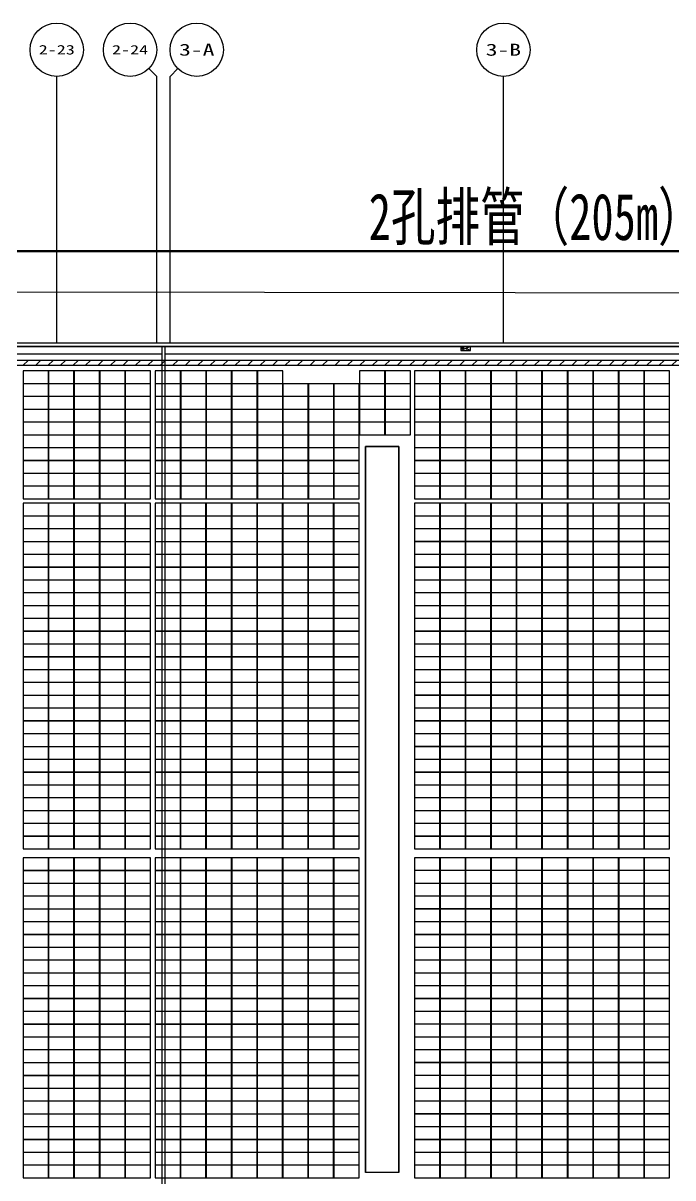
# Model space of a CAD drawing. Header units: metres. Extents: x 1218 to 2690, y 1163 to 1758.
# Drawn here: x 1601.8 to 1660.3, y 1419.1 to 1522.9 of the extents above; entities that cross this region are included whole.
import ezdxf
from ezdxf.enums import TextEntityAlignment as Align

# ---------------------------------------------------------------- set-up
doc = ezdxf.new("R2010")
doc.units = ezdxf.units.M
for name, color, linetype in [('AXIS', 3, 'Continuous'), ('AXIS_TEXT', 7, 'Continuous'), ('WALL', 9, 'Continuous'), ('单元区域外轮廓', 7, 'ByLayer'), ('屋脊线', 7, 'ByLayer'), ('接线图文字', 7, 'Continuous'), ('文字', 7, 'Continuous'), ('电缆通道', 7, 'ByLayer'), ('组件', 7, 'ByLayer'), ('运维走道板', 1, 'Continuous'), ('逆变器', 7, 'ByLayer'), ('障碍物', 7, 'ByLayer')]:
    doc.layers.add(name, color=color, linetype=linetype)
doc.styles.add('COMPLEX', font='COMPLEX')
doc.styles.add('宋体', font='txt', dxfattribs={"width": 0.7, "height": 100})

# ---------------------------------------------------------------- blocks, each defined once
blk = doc.blocks.new('_AXISO')
blk.add_circle((0, 0), 0.5)
at = {"layer": 'AXIS_TEXT', "style": 'COMPLEX', "width": 1.041667}
blk.add_attdef('A', text='', height=0.56, dxfattribs=at).set_placement((-0.25, -0.28), (0.25, -0.28), align=Align.FIT)
blk = doc.blocks.new('DT1')
at = {"layer": 'AXIS', "color": 252, "true_color": 0x939598}
for p, q in [((397360, 2023104), (397360, 2047104)), ((405657, 2047807), (406360, 2047104)), ((406360, 2023104), (406360, 2047104)), ((408263, 2047807), (407560, 2047104)), ((407560, 2023104), (407560, 2047104)), ((437560, 2023104), (437560, 2047104))]:
    blk.add_line(p, q, dxfattribs=at)
at = {"layer": 'WALL'}
for p, q in [((1243660, 2023104), (77860, 2023104)), ((1243360, 2022804), (78160, 2022804))]:
    blk.add_line(p, q, dxfattribs=at)
for points in [[(406810, 2022104), (198910, 2022104)], [(528010, 2022104), (407110, 2022104)], [(428160, 1948504), (428160, 2013804), (425160, 2013804), (425160, 1948504), (428160, 1948504)]]:
    blk.add_lwpolyline(points, dxfattribs=at)
blk.add_lwpolyline([(407110, 1865404), (407110, 2022804), (406810, 2022804), (406810, 1865404)], close=True, dxfattribs=at)
at = {"layer": 'AXIS', "color": 252, "true_color": 0x939598}
ref = blk.add_blockref('_AXISO', (397360, 2049504), dxfattribs=dict(at, xscale=4800, yscale=4800, zscale=4800))
ref.add_attrib('A', '2-23', dxfattribs={"layer": 'AXIS_TEXT', "height": 853.1}).set_placement((395735, 2049077), (398985, 2049077), align=Align.FIT)
ref = blk.add_blockref('_AXISO', (403960, 2049504), dxfattribs=dict(at, xscale=4800, yscale=4800, zscale=4800))
ref.add_attrib('A', '2-24', dxfattribs={"layer": 'AXIS_TEXT', "height": 833.6}).set_placement((402332, 2049087), (405587, 2049087), align=Align.FIT)
ref = blk.add_blockref('_AXISO', (409960, 2049504), dxfattribs=dict(at, xscale=4800, yscale=4800, zscale=4800))
ref.add_attrib('A', '3-A', dxfattribs={"layer": 'AXIS_TEXT', "height": 1062.5}).set_placement((408366, 2048972), (411554, 2048972), align=Align.FIT)
ref = blk.add_blockref('_AXISO', (437560, 2049504), dxfattribs=dict(at, xscale=4800, yscale=4800, zscale=4800))
ref.add_attrib('A', '3-B', dxfattribs={"layer": 'AXIS_TEXT', "height": 1077.9}).set_placement((435969, 2048965), (439151, 2048965), align=Align.FIT)
blk = doc.blocks.new('*U582')
at = {"layer": '单元区域外轮廓', "color": 2}
blk.add_polyline3d([(582600, -78700, 12000), (-582600, -78700, 12000), (-582600, 78700, 12000), (582600, 78700, 12000)], close=True, dxfattribs=at)
at = {"flags": 1}
for tag in ['unit_id', 'unit_name', 'parapet_height', 'ground_elevation', 'is_enable_parapet']:
    blk.add_attdef(tag, (0, 0), '', height=2.5, dxfattribs=at)
blk = doc.blocks.new('*U583')
at = {"layer": '屋脊线', "color": 30}
blk.add_line((582600, 78700, 12000), (-582600, 78700, 12000), dxfattribs=at)
at = {"flags": 1}
for tag in ['unit_id', 'unit_name']:
    blk.add_attdef(tag, (0, 0), '', height=2.5, dxfattribs=at)
blk = doc.blocks.new('*U586')
at = {"color": 0}
blk.add_polyline3d([(0, 0, 0), (-228, 0, 0), (-228, -113, 6), (0, -113, 6)], close=True, dxfattribs=at)
at = {"flags": 1}
for tag in ['silicon-material', 'panel-length', 'panel-width', 'panel-height', 'mounting-hole-spacing1', 'mounting-hole-spacing2', 'userid', 'module-material', 'theme', 'name', 'vmpo', 'voco', 'pmax', 'company-name', 'note', 'id', 'impo', 'isco']:
    blk.add_attdef(tag, (0, 0), '', height=2.5, dxfattribs=at)
blk = doc.blocks.new('*U587')
at = {"layer": '组件', "color": 231}
for p in [(-26414, 7651, 1221), (-26185, 7651, 1221), (-25955, 7651, 1221), (-25725, 7651, 1221), (-25495, 7651, 1221), (-25225, 7651, 1221), (-24996, 7651, 1221), (-24766, 7651, 1221), (-24536, 7651, 1221), (-24306, 7651, 1221), (-23387, 7651, 1221), (-23157, 7651, 1221), (-22892, 7651, 1221), (-22662, 7651, 1221), (-22432, 7651, 1221), (-22202, 7651, 1221), (-21973, 7651, 1221), (-21743, 7651, 1221), (-21513, 7651, 1221), (-21283, 7651, 1221), (-21053, 7651, 1221), (-26414, 7535, 1227), (-26185, 7535, 1227), (-25955, 7535, 1227), (-25725, 7535, 1227), (-25495, 7535, 1227), (-25225, 7535, 1227), (-24996, 7535, 1227), (-24766, 7535, 1227), (-24536, 7535, 1227), (-24306, 7535, 1227), (-24076, 7535, 1227), (-23847, 7535, 1227), (-23617, 7535, 1227), (-23387, 7535, 1227), (-23157, 7535, 1227), (-22892, 7535, 1227), (-22662, 7535, 1227), (-22432, 7535, 1227), (-22202, 7535, 1227), (-21973, 7535, 1227), (-21743, 7535, 1227), (-21513, 7535, 1227), (-21283, 7535, 1227), (-21053, 7535, 1227), (-26414, 7420, 1233), (-26185, 7420, 1233), (-25955, 7420, 1233), (-25725, 7420, 1233), (-25495, 7420, 1233), (-25225, 7420, 1233), (-24996, 7420, 1233), (-24766, 7420, 1233), (-24536, 7420, 1233), (-24306, 7420, 1233), (-24076, 7420, 1233), (-23847, 7420, 1233), (-23617, 7420, 1233), (-23387, 7420, 1233), (-23157, 7420, 1233), (-22892, 7420, 1233), (-22662, 7420, 1233), (-22432, 7420, 1233), (-22202, 7420, 1233), (-21973, 7420, 1233), (-21743, 7420, 1233), (-21513, 7420, 1233), (-21283, 7420, 1233), (-21053, 7420, 1233), (-26414, 7305, 1239), (-26185, 7305, 1239), (-25955, 7305, 1239), (-25725, 7305, 1239), (-25495, 7305, 1239), (-25225, 7305, 1239), (-24996, 7305, 1239), (-24766, 7305, 1239), (-24536, 7305, 1239), (-24306, 7305, 1239), (-24076, 7305, 1239), (-23847, 7305, 1239), (-23617, 7305, 1239), (-23387, 7305, 1239), (-23157, 7305, 1239), (-22892, 7305, 1239), (-22662, 7305, 1239), (-22432, 7305, 1239), (-22202, 7305, 1239), (-21973, 7305, 1239), (-21743, 7305, 1239), (-21513, 7305, 1239), (-21283, 7305, 1239), (-21053, 7305, 1239), (-26414, 7190, 1245), (-26185, 7190, 1245), (-25955, 7190, 1245), (-25725, 7190, 1245), (-25495, 7190, 1245), (-25225, 7190, 1245), (-24996, 7190, 1245), (-24766, 7190, 1245), (-24536, 7190, 1245), (-24306, 7190, 1245), (-24076, 7190, 1245), (-23847, 7190, 1245), (-23617, 7190, 1245), (-23387, 7190, 1245), (-23157, 7190, 1245), (-22892, 7190, 1245), (-22662, 7190, 1245), (-22432, 7190, 1245), (-22202, 7190, 1245), (-21973, 7190, 1245), (-21743, 7190, 1245), (-21513, 7190, 1245), (-21283, 7190, 1245), (-21053, 7190, 1245), (-26414, 7074, 1250), (-26185, 7074, 1250), (-25955, 7074, 1250), (-25725, 7074, 1250), (-25495, 7074, 1250), (-25225, 7074, 1250), (-24996, 7074, 1250), (-24766, 7074, 1250), (-24536, 7074, 1250), (-24306, 7074, 1250), (-24076, 7074, 1250), (-23847, 7074, 1250), (-23617, 7074, 1250), (-22892, 7074, 1250), (-22662, 7074, 1250), (-22432, 7074, 1250), (-22202, 7074, 1250), (-21973, 7074, 1250), (-21743, 7074, 1250), (-21513, 7074, 1250), (-21283, 7074, 1250), (-26414, 6959, 1256), (-26185, 6959, 1256), (-25955, 6959, 1256), (-25725, 6959, 1256), (-25495, 6959, 1256), (-25225, 6959, 1256), (-24996, 6959, 1256), (-24766, 6959, 1256), (-24536, 6959, 1256), (-24306, 6959, 1256), (-24076, 6959, 1256), (-23847, 6959, 1256), (-23617, 6959, 1256), (-22892, 6959, 1256), (-22662, 6959, 1256), (-22432, 6959, 1256), (-22202, 6959, 1256), (-21973, 6959, 1256), (-21743, 6959, 1256), (-21513, 6959, 1256), (-21283, 6959, 1256), (-26414, 6844, 1262), (-26185, 6844, 1262), (-25955, 6844, 1262), (-25725, 6844, 1262), (-25495, 6844, 1262), (-25225, 6844, 1262), (-24996, 6844, 1262), (-24766, 6844, 1262), (-24536, 6844, 1262), (-24306, 6844, 1262), (-24076, 6844, 1262), (-23847, 6844, 1262), (-23617, 6844, 1262), (-22892, 6844, 1262), (-22662, 6844, 1262), (-22432, 6844, 1262), (-22202, 6844, 1262), (-21973, 6844, 1262), (-21743, 6844, 1262), (-21513, 6844, 1262), (-21283, 6844, 1262), (-26414, 6729, 1268), (-26185, 6729, 1268), (-25955, 6729, 1268), (-25725, 6729, 1268), (-25495, 6729, 1268), (-25225, 6729, 1268), (-24996, 6729, 1268), (-24766, 6729, 1268), (-24536, 6729, 1268), (-24306, 6729, 1268), (-24076, 6729, 1268), (-23847, 6729, 1268), (-23617, 6729, 1268), (-22892, 6729, 1268), (-22662, 6729, 1268), (-22432, 6729, 1268), (-22202, 6729, 1268), (-21973, 6729, 1268), (-21743, 6729, 1268), (-21513, 6729, 1268), (-21283, 6729, 1268), (-26414, 6613, 1274), (-26185, 6613, 1274), (-25955, 6613, 1274), (-25725, 6613, 1274), (-25495, 6613, 1274), (-25225, 6613, 1274), (-24996, 6613, 1274), (-24766, 6613, 1274), (-24536, 6613, 1274), (-24306, 6613, 1274), (-24076, 6613, 1274), (-23847, 6613, 1274), (-23617, 6613, 1274), (-22892, 6613, 1274), (-22662, 6613, 1274), (-22432, 6613, 1274), (-22202, 6613, 1274), (-21973, 6613, 1274), (-21743, 6613, 1274), (-21513, 6613, 1274), (-21283, 6613, 1274), (-26414, 6460, 1282), (-26185, 6460, 1282), (-25955, 6460, 1282), (-25725, 6460, 1282), (-25495, 6460, 1282), (-25226, 6460, 1282), (-24997, 6460, 1282), (-24767, 6460, 1282), (-24537, 6460, 1282), (-24307, 6460, 1282), (-24077, 6460, 1282), (-23848, 6460, 1282), (-23618, 6460, 1282), (-22892, 6460, 1282), (-22662, 6460, 1282), (-22432, 6460, 1282), (-22202, 6460, 1282), (-21973, 6460, 1282), (-21743, 6460, 1282), (-26414, 6345, 1288), (-26185, 6345, 1288), (-25955, 6345, 1288), (-25725, 6345, 1288), (-25495, 6345, 1288), (-25226, 6345, 1288), (-24997, 6345, 1288), (-24767, 6345, 1288), (-24537, 6345, 1288), (-24307, 6345, 1288), (-24077, 6345, 1288), (-23848, 6345, 1288), (-23618, 6345, 1288), (-22892, 6345, 1288), (-22662, 6345, 1288), (-22432, 6345, 1288), (-22202, 6345, 1288), (-21973, 6345, 1288), (-21743, 6345, 1288), (-26414, 6230, 1293), (-26185, 6230, 1293), (-25955, 6230, 1293), (-25725, 6230, 1293), (-25495, 6230, 1293), (-25226, 6230, 1293), (-24997, 6230, 1293), (-24767, 6230, 1293), (-24537, 6230, 1293), (-24307, 6230, 1293), (-24077, 6230, 1293), (-23848, 6230, 1293), (-23618, 6230, 1293), (-22892, 6230, 1293), (-22662, 6230, 1293), (-22432, 6230, 1293), (-22202, 6230, 1293), (-21973, 6230, 1293), (-21743, 6230, 1293), (-26414, 6114, 1299), (-26185, 6114, 1299), (-25955, 6114, 1299), (-25725, 6114, 1299), (-25495, 6114, 1299), (-25226, 6114, 1299), (-24997, 6114, 1299), (-24767, 6114, 1299), (-24537, 6114, 1299), (-24307, 6114, 1299), (-24077, 6114, 1299), (-23848, 6114, 1299), (-23618, 6114, 1299), (-22892, 6115, 1299), (-22662, 6115, 1299), (-22432, 6115, 1299), (-22202, 6115, 1299), (-21973, 6115, 1299), (-21743, 6115, 1299), (-26414, 5999, 1305), (-26185, 5999, 1305), (-25955, 5999, 1305), (-25725, 5999, 1305), (-25495, 5999, 1305), (-25226, 5999, 1305), (-24997, 5999, 1305), (-24767, 5999, 1305), (-24537, 5999, 1305), (-24307, 5999, 1305), (-24077, 5999, 1305), (-23848, 5999, 1305), (-23618, 5999, 1305), (-22892, 5999, 1305), (-22662, 5999, 1305), (-22432, 5999, 1305), (-22202, 5999, 1305), (-21973, 5999, 1305), (-21743, 5999, 1305), (-26414, 5884, 1311), (-26185, 5884, 1311), (-25955, 5884, 1311), (-25725, 5884, 1311), (-25495, 5884, 1311), (-25226, 5884, 1311), (-24997, 5884, 1311), (-24767, 5884, 1311), (-24537, 5884, 1311), (-24307, 5884, 1311), (-24077, 5884, 1311), (-23848, 5884, 1311), (-23618, 5884, 1311), (-22892, 5884, 1311), (-22662, 5884, 1311), (-22432, 5884, 1311), (-22202, 5884, 1311), (-21973, 5884, 1311), (-21743, 5884, 1311), (-26414, 5769, 1317), (-26185, 5769, 1317), (-25955, 5769, 1317), (-25725, 5769, 1317), (-25495, 5769, 1317), (-25226, 5769, 1317), (-24997, 5769, 1317), (-24767, 5769, 1317), (-24537, 5769, 1317), (-24307, 5769, 1317), (-24077, 5769, 1317), (-23848, 5769, 1317), (-23618, 5769, 1317), (-22892, 5769, 1317), (-22662, 5769, 1317), (-22432, 5769, 1317), (-22202, 5769, 1317), (-21973, 5769, 1317), (-21743, 5769, 1317), (-26414, 5653, 1323), (-26185, 5653, 1323), (-25955, 5653, 1323), (-25725, 5653, 1323), (-25495, 5653, 1323), (-25226, 5653, 1323), (-24997, 5653, 1323), (-24767, 5653, 1323), (-24537, 5653, 1323), (-24307, 5653, 1323), (-24077, 5653, 1323), (-23848, 5653, 1323), (-23618, 5653, 1323), (-22892, 5654, 1323), (-22662, 5654, 1323), (-22432, 5654, 1323), (-22202, 5654, 1323), (-21973, 5654, 1323), (-21743, 5654, 1323), (-26414, 5538, 1329), (-26185, 5538, 1329), (-25955, 5538, 1329), (-25725, 5538, 1329), (-25495, 5538, 1329), (-25226, 5538, 1329), (-24997, 5538, 1329), (-24767, 5538, 1329), (-24537, 5538, 1329), (-24307, 5538, 1329), (-24077, 5538, 1329), (-23848, 5538, 1329), (-23618, 5538, 1329), (-22892, 5538, 1329), (-22662, 5538, 1329), (-22432, 5538, 1329), (-22202, 5538, 1329), (-21973, 5538, 1329), (-21743, 5538, 1329), (-26414, 5423, 1334), (-26185, 5423, 1334), (-25955, 5423, 1334), (-25725, 5423, 1334), (-25495, 5423, 1334), (-25226, 5423, 1334), (-24997, 5423, 1334), (-24767, 5423, 1334), (-24537, 5423, 1334), (-24307, 5423, 1334), (-24077, 5423, 1334), (-23848, 5423, 1334), (-23618, 5423, 1334), (-22892, 5423, 1334), (-22662, 5423, 1334), (-22432, 5423, 1334), (-22202, 5423, 1334), (-21973, 5423, 1334), (-21743, 5423, 1334), (-26414, 5308, 1340), (-26185, 5308, 1340), (-25955, 5308, 1340), (-25725, 5308, 1340), (-25495, 5308, 1340), (-25226, 5308, 1340), (-24997, 5308, 1340), (-24767, 5308, 1340), (-24537, 5308, 1340), (-24307, 5308, 1340), (-24077, 5308, 1340), (-23848, 5308, 1340), (-23618, 5308, 1340), (-22892, 5308, 1340), (-22662, 5308, 1340), (-22432, 5308, 1340), (-22202, 5308, 1340), (-21973, 5308, 1340), (-21743, 5308, 1340), (-26414, 5192, 1346), (-26185, 5192, 1346), (-25955, 5192, 1346), (-25725, 5192, 1346), (-25495, 5192, 1346), (-25226, 5192, 1346), (-24997, 5192, 1346), (-24767, 5192, 1346), (-24537, 5192, 1346), (-24307, 5192, 1346), (-24077, 5192, 1346), (-23848, 5192, 1346), (-23618, 5192, 1346), (-22892, 5193, 1346), (-22662, 5193, 1346), (-22432, 5193, 1346), (-22202, 5193, 1346), (-21973, 5193, 1346), (-21743, 5193, 1346), (-26414, 5077, 1352), (-26185, 5077, 1352), (-25955, 5077, 1352), (-25725, 5077, 1352), (-25495, 5077, 1352), (-25226, 5077, 1352), (-24997, 5077, 1352), (-24767, 5077, 1352), (-24537, 5077, 1352), (-24307, 5077, 1352), (-24077, 5077, 1352), (-23848, 5077, 1352), (-23618, 5077, 1352), (-22892, 5077, 1352), (-22662, 5077, 1352), (-22432, 5077, 1352), (-22202, 5077, 1352), (-21973, 5077, 1352), (-21743, 5077, 1352), (-26414, 4962, 1358), (-26185, 4962, 1358), (-25955, 4962, 1358), (-25725, 4962, 1358), (-25495, 4962, 1358), (-25226, 4962, 1358), (-24997, 4962, 1358), (-24767, 4962, 1358), (-24537, 4962, 1358), (-24307, 4962, 1358), (-24077, 4962, 1358), (-23848, 4962, 1358), (-23618, 4962, 1358), (-22892, 4962, 1358), (-22662, 4962, 1358), (-22432, 4962, 1358), (-22202, 4962, 1358), (-21973, 4962, 1358), (-21743, 4962, 1358), (-26414, 4847, 1364), (-26185, 4847, 1364), (-25955, 4847, 1364), (-25725, 4847, 1364), (-25495, 4847, 1364), (-25226, 4847, 1364), (-24997, 4847, 1364), (-24767, 4847, 1364), (-24537, 4847, 1364), (-24307, 4847, 1364), (-24077, 4847, 1364), (-23848, 4847, 1364), (-23618, 4847, 1364), (-22892, 4847, 1364), (-22662, 4847, 1364), (-22432, 4847, 1364), (-22202, 4847, 1364), (-21973, 4847, 1364), (-21743, 4847, 1364), (-26414, 4731, 1370), (-26185, 4731, 1370), (-25955, 4731, 1370), (-25725, 4731, 1370), (-25495, 4731, 1370), (-25226, 4731, 1370), (-24997, 4731, 1370), (-24767, 4731, 1370), (-24537, 4731, 1370), (-24307, 4731, 1370), (-24077, 4731, 1370), (-23848, 4731, 1370), (-23618, 4731, 1370), (-22892, 4732, 1370), (-22662, 4732, 1370), (-22432, 4732, 1370), (-22202, 4732, 1370), (-21973, 4732, 1370), (-21743, 4732, 1370), (-26414, 4616, 1375), (-26185, 4616, 1375), (-25955, 4616, 1375), (-25725, 4616, 1375), (-25495, 4616, 1375), (-25226, 4616, 1375), (-24997, 4616, 1375), (-24767, 4616, 1375), (-24537, 4616, 1375), (-24307, 4616, 1375), (-24077, 4616, 1375), (-23848, 4616, 1375), (-23618, 4616, 1375), (-22892, 4616, 1375), (-22662, 4616, 1375), (-22432, 4616, 1375), (-22202, 4616, 1375), (-21973, 4616, 1375), (-21743, 4616, 1375), (-26414, 4501, 1381), (-26185, 4501, 1381), (-25955, 4501, 1381), (-25725, 4501, 1381), (-25495, 4501, 1381), (-25226, 4501, 1381), (-24997, 4501, 1381), (-24767, 4501, 1381), (-24537, 4501, 1381), (-24307, 4501, 1381), (-24077, 4501, 1381), (-23848, 4501, 1381), (-23618, 4501, 1381), (-22892, 4501, 1381), (-22662, 4501, 1381), (-22432, 4501, 1381), (-22202, 4501, 1381), (-21973, 4501, 1381), (-21743, 4501, 1381), (-26414, 4386, 1387), (-26185, 4386, 1387), (-25955, 4386, 1387), (-25725, 4386, 1387), (-25495, 4386, 1387), (-25226, 4386, 1387), (-24997, 4386, 1387), (-24767, 4386, 1387), (-24537, 4386, 1387), (-24307, 4386, 1387), (-24077, 4386, 1387), (-23848, 4386, 1387), (-23618, 4386, 1387), (-22892, 4386, 1387), (-22662, 4386, 1387), (-22432, 4386, 1387), (-22202, 4386, 1387), (-21973, 4386, 1387), (-21743, 4386, 1387), (-26414, 4270, 1393), (-26185, 4270, 1393), (-25955, 4270, 1393), (-25725, 4270, 1393), (-25495, 4270, 1393), (-25226, 4270, 1393), (-24997, 4270, 1393), (-24767, 4270, 1393), (-24537, 4270, 1393), (-24307, 4270, 1393), (-24077, 4270, 1393), (-23848, 4270, 1393), (-23618, 4270, 1393), (-22892, 4271, 1393), (-22662, 4271, 1393), (-22432, 4271, 1393), (-22202, 4271, 1393), (-21973, 4271, 1393), (-21743, 4271, 1393), (-26414, 4155, 1399), (-26185, 4155, 1399), (-25955, 4155, 1399), (-25725, 4155, 1399), (-25495, 4155, 1399), (-25226, 4155, 1399), (-24997, 4155, 1399), (-24767, 4155, 1399), (-24537, 4155, 1399), (-24307, 4155, 1399), (-24077, 4155, 1399), (-23848, 4155, 1399), (-23618, 4155, 1399), (-22892, 4155, 1399), (-22662, 4155, 1399), (-22432, 4155, 1399), (-22202, 4155, 1399), (-21973, 4155, 1399), (-21743, 4155, 1399), (-26414, 4040, 1405), (-26185, 4040, 1405), (-25955, 4040, 1405), (-25725, 4040, 1405), (-25495, 4040, 1405), (-25226, 4040, 1405), (-24997, 4040, 1405), (-24767, 4040, 1405), (-24537, 4040, 1405), (-24307, 4040, 1405), (-24077, 4040, 1405), (-23848, 4040, 1405), (-23618, 4040, 1405), (-22892, 4040, 1405), (-22662, 4040, 1405), (-22432, 4040, 1405), (-22202, 4040, 1405), (-21973, 4040, 1405), (-21743, 4040, 1405), (-26414, 3925, 1411), (-26185, 3925, 1411), (-25955, 3925, 1411), (-25725, 3925, 1411), (-25495, 3925, 1411), (-25226, 3925, 1411), (-24997, 3925, 1411), (-24767, 3925, 1411), (-24537, 3925, 1411), (-24307, 3925, 1411), (-24077, 3925, 1411), (-23848, 3925, 1411), (-23618, 3925, 1411), (-22892, 3925, 1411), (-22662, 3925, 1411), (-22432, 3925, 1411), (-22202, 3925, 1411), (-21973, 3925, 1411), (-21743, 3925, 1411), (-26414, 3809, 1416), (-26185, 3809, 1416), (-25955, 3809, 1416), (-25725, 3809, 1416), (-25495, 3809, 1416), (-25226, 3809, 1416), (-24997, 3809, 1416), (-24767, 3809, 1416), (-24537, 3809, 1416), (-24307, 3809, 1416), (-24077, 3809, 1416), (-23848, 3809, 1416), (-23618, 3809, 1416), (-22892, 3810, 1416), (-22662, 3810, 1416), (-22432, 3810, 1416), (-22202, 3810, 1416), (-21973, 3810, 1416), (-21743, 3810, 1416), (-26414, 3694, 1422), (-26185, 3694, 1422), (-25955, 3694, 1422), (-25725, 3694, 1422), (-25495, 3694, 1422), (-25226, 3694, 1422), (-24997, 3694, 1422), (-24767, 3694, 1422), (-24537, 3694, 1422), (-24307, 3694, 1422), (-24077, 3694, 1422), (-23848, 3694, 1422), (-23618, 3694, 1422), (-22892, 3694, 1422), (-22662, 3694, 1422), (-22432, 3694, 1422), (-22202, 3694, 1422), (-21973, 3694, 1422), (-21743, 3694, 1422), (-26414, 3579, 1428), (-26185, 3579, 1428), (-25955, 3579, 1428), (-25725, 3579, 1428), (-25495, 3579, 1428), (-25226, 3579, 1428), (-24997, 3579, 1428), (-24767, 3579, 1428), (-24537, 3579, 1428), (-24307, 3579, 1428), (-24077, 3579, 1428), (-23848, 3579, 1428), (-23618, 3579, 1428), (-22892, 3579, 1428), (-22662, 3579, 1428), (-22432, 3579, 1428), (-22202, 3579, 1428), (-21973, 3579, 1428), (-21743, 3579, 1428), (-26414, 3464, 1434), (-26185, 3464, 1434), (-25955, 3464, 1434), (-25725, 3464, 1434), (-25495, 3464, 1434), (-25226, 3464, 1434), (-24997, 3464, 1434), (-24767, 3464, 1434), (-24537, 3464, 1434), (-24307, 3464, 1434), (-24077, 3464, 1434), (-23848, 3464, 1434), (-23618, 3464, 1434), (-22892, 3464, 1434), (-22662, 3464, 1434), (-22432, 3464, 1434), (-22202, 3464, 1434), (-21973, 3464, 1434), (-21743, 3464, 1434), (-26414, 3270, 1444), (-26185, 3270, 1444), (-25955, 3270, 1444), (-25725, 3270, 1444), (-25495, 3270, 1444), (-25226, 3270, 1444), (-24997, 3270, 1444), (-24767, 3270, 1444), (-24537, 3270, 1444), (-24307, 3270, 1444), (-24077, 3270, 1444), (-23848, 3270, 1444), (-23618, 3270, 1444), (-22892, 3271, 1444), (-22662, 3271, 1444), (-22432, 3271, 1444), (-22202, 3271, 1444), (-21973, 3271, 1444), (-26414, 3155, 1450), (-26185, 3155, 1450), (-25955, 3155, 1450), (-25725, 3155, 1450), (-25495, 3155, 1450), (-25226, 3155, 1450), (-24997, 3155, 1450), (-24767, 3155, 1450), (-24537, 3155, 1450), (-24307, 3155, 1450), (-24077, 3155, 1450), (-23848, 3155, 1450), (-23618, 3155, 1450), (-22892, 3155, 1450), (-22662, 3155, 1450), (-22432, 3155, 1450), (-22202, 3155, 1450), (-21973, 3155, 1450), (-26414, 3040, 1455), (-26185, 3040, 1455), (-25955, 3040, 1455), (-25725, 3040, 1455), (-25495, 3040, 1455), (-25226, 3040, 1455), (-24997, 3040, 1455), (-24767, 3040, 1455), (-24537, 3040, 1455), (-24307, 3040, 1455), (-24077, 3040, 1455), (-23848, 3040, 1455), (-23618, 3040, 1455), (-22892, 3040, 1455), (-22662, 3040, 1455), (-22432, 3040, 1455), (-22202, 3040, 1455), (-21973, 3040, 1455), (-26414, 2925, 1461), (-26185, 2925, 1461), (-25955, 2925, 1461), (-25725, 2925, 1461), (-25495, 2925, 1461), (-25226, 2925, 1461), (-24997, 2925, 1461), (-24767, 2925, 1461), (-24537, 2925, 1461), (-24307, 2925, 1461), (-24077, 2925, 1461), (-23848, 2925, 1461), (-23618, 2925, 1461), (-22892, 2925, 1461), (-22662, 2925, 1461), (-22432, 2925, 1461), (-22202, 2925, 1461), (-21973, 2925, 1461), (-26414, 2809, 1467), (-26185, 2809, 1467), (-25955, 2809, 1467), (-25725, 2809, 1467), (-25495, 2809, 1467), (-25226, 2809, 1467), (-24997, 2809, 1467), (-24767, 2809, 1467), (-24537, 2809, 1467), (-24307, 2809, 1467), (-24077, 2809, 1467), (-23848, 2809, 1467), (-23618, 2809, 1467), (-22892, 2810, 1467), (-22662, 2810, 1467), (-22432, 2810, 1467), (-22202, 2810, 1467), (-21973, 2810, 1467), (-26414, 2694, 1473), (-26185, 2694, 1473), (-25955, 2694, 1473), (-25725, 2694, 1473), (-25495, 2694, 1473), (-25226, 2694, 1473), (-24997, 2694, 1473), (-24767, 2694, 1473), (-24537, 2694, 1473), (-24307, 2694, 1473), (-24077, 2694, 1473), (-23848, 2694, 1473), (-23618, 2694, 1473), (-22892, 2694, 1473), (-22662, 2694, 1473), (-22432, 2694, 1473), (-22202, 2694, 1473), (-21973, 2694, 1473), (-26414, 2579, 1479), (-26185, 2579, 1479), (-25955, 2579, 1479), (-25725, 2579, 1479), (-25495, 2579, 1479), (-25226, 2579, 1479), (-24997, 2579, 1479), (-24767, 2579, 1479), (-24537, 2579, 1479), (-24307, 2579, 1479), (-24077, 2579, 1479), (-23848, 2579, 1479), (-23618, 2579, 1479), (-22892, 2579, 1479), (-22662, 2579, 1479), (-22432, 2579, 1479), (-22202, 2579, 1479), (-21973, 2579, 1479), (-26414, 2464, 1485), (-26185, 2464, 1485), (-25955, 2464, 1485), (-25725, 2464, 1485), (-25495, 2464, 1485), (-25226, 2464, 1485), (-24997, 2464, 1485), (-24767, 2464, 1485), (-24537, 2464, 1485), (-24307, 2464, 1485), (-24077, 2464, 1485), (-23848, 2464, 1485), (-23618, 2464, 1485), (-22892, 2464, 1485), (-22662, 2464, 1485), (-22432, 2464, 1485), (-22202, 2464, 1485), (-21973, 2464, 1485), (-26414, 2348, 1491), (-26185, 2348, 1491), (-25955, 2348, 1491), (-25725, 2348, 1491), (-25495, 2348, 1491), (-25226, 2348, 1491), (-24997, 2348, 1491), (-24767, 2348, 1491), (-24537, 2348, 1491), (-24307, 2348, 1491), (-24077, 2348, 1491), (-23848, 2348, 1491), (-23618, 2348, 1491), (-22892, 2349, 1491), (-22662, 2349, 1491), (-22432, 2349, 1491), (-22202, 2349, 1491), (-21973, 2349, 1491), (-26414, 2233, 1497), (-26185, 2233, 1497), (-25955, 2233, 1497), (-25725, 2233, 1497), (-25495, 2233, 1497), (-25226, 2233, 1497), (-24997, 2233, 1497), (-24767, 2233, 1497), (-24537, 2233, 1497), (-24307, 2233, 1497), (-24077, 2233, 1497), (-23848, 2233, 1497), (-23618, 2233, 1497), (-22892, 2233, 1496), (-22662, 2233, 1496), (-22432, 2233, 1496), (-22202, 2233, 1496), (-21973, 2233, 1496), (-26414, 2118, 1502), (-26185, 2118, 1502), (-25955, 2118, 1502), (-25725, 2118, 1502), (-25495, 2118, 1502), (-25226, 2118, 1502), (-24997, 2118, 1502), (-24767, 2118, 1502), (-24537, 2118, 1502), (-24307, 2118, 1502), (-24077, 2118, 1502), (-23848, 2118, 1502), (-23618, 2118, 1502), (-22892, 2118, 1502), (-22662, 2118, 1502), (-22432, 2118, 1502), (-22202, 2118, 1502), (-21973, 2118, 1502), (-26414, 2003, 1508), (-26185, 2003, 1508), (-25955, 2003, 1508), (-25725, 2003, 1508), (-25495, 2003, 1508), (-25226, 2003, 1508), (-24997, 2003, 1508), (-24767, 2003, 1508), (-24537, 2003, 1508), (-24307, 2003, 1508), (-24077, 2003, 1508), (-23848, 2003, 1508), (-23618, 2003, 1508), (-22892, 2003, 1508), (-22662, 2003, 1508), (-22432, 2003, 1508), (-22202, 2003, 1508), (-21973, 2003, 1508), (-26414, 1887, 1514), (-26185, 1887, 1514), (-25955, 1887, 1514), (-25725, 1887, 1514), (-25495, 1887, 1514), (-25226, 1887, 1514), (-24997, 1887, 1514), (-24767, 1887, 1514), (-24537, 1887, 1514), (-24307, 1887, 1514), (-24077, 1887, 1514), (-23848, 1887, 1514), (-23618, 1887, 1514), (-22892, 1888, 1514), (-22662, 1888, 1514), (-22432, 1888, 1514), (-22202, 1888, 1514), (-21973, 1888, 1514), (-26414, 1772, 1520), (-26185, 1772, 1520), (-25955, 1772, 1520), (-25725, 1772, 1520), (-25495, 1772, 1520), (-25226, 1772, 1520), (-24997, 1772, 1520), (-24767, 1772, 1520), (-24537, 1772, 1520), (-24307, 1772, 1520), (-24077, 1772, 1520), (-23848, 1772, 1520), (-23618, 1772, 1520), (-22892, 1772, 1520), (-22662, 1772, 1520), (-22432, 1772, 1520), (-22202, 1772, 1520), (-21973, 1772, 1520), (-26414, 1657, 1526), (-26185, 1657, 1526), (-25955, 1657, 1526), (-25725, 1657, 1526), (-25495, 1657, 1526), (-25226, 1657, 1526), (-24997, 1657, 1526), (-24767, 1657, 1526), (-24537, 1657, 1526), (-24307, 1657, 1526), (-24077, 1657, 1526), (-23848, 1657, 1526), (-23618, 1657, 1526), (-22892, 1657, 1526), (-22662, 1657, 1526), (-22432, 1657, 1526), (-22202, 1657, 1526), (-21973, 1657, 1526), (-26414, 1542, 1532), (-26185, 1542, 1532), (-25955, 1542, 1532), (-25725, 1542, 1532), (-25495, 1542, 1532), (-25226, 1542, 1532), (-24997, 1542, 1532), (-24767, 1542, 1532), (-24537, 1542, 1532), (-24307, 1542, 1532), (-24077, 1542, 1532), (-23848, 1542, 1532), (-23618, 1542, 1532), (-22892, 1542, 1532), (-22662, 1542, 1532), (-22432, 1542, 1532), (-22202, 1542, 1532), (-21973, 1542, 1532), (-26414, 1426, 1538), (-26185, 1426, 1538), (-25955, 1426, 1538), (-25725, 1426, 1538), (-25495, 1426, 1538), (-25226, 1426, 1538), (-24997, 1426, 1538), (-24767, 1426, 1538), (-24537, 1426, 1538), (-24307, 1426, 1538), (-24077, 1426, 1538), (-23848, 1426, 1538), (-23618, 1426, 1538), (-22892, 1427, 1538), (-22662, 1427, 1538), (-22432, 1427, 1538), (-22202, 1427, 1538), (-21973, 1427, 1538), (-26414, 1311, 1543), (-26185, 1311, 1543), (-25955, 1311, 1543), (-25725, 1311, 1543), (-25495, 1311, 1543), (-25226, 1311, 1543), (-24997, 1311, 1543), (-24767, 1311, 1543), (-24537, 1311, 1543), (-24307, 1311, 1543), (-24077, 1311, 1543), (-23848, 1311, 1543), (-23618, 1311, 1543), (-22892, 1311, 1543), (-22662, 1311, 1543), (-22432, 1311, 1543), (-22202, 1311, 1543), (-21973, 1311, 1543), (-26414, 1196, 1549), (-26185, 1196, 1549), (-25955, 1196, 1549), (-25725, 1196, 1549), (-25495, 1196, 1549), (-25226, 1196, 1549), (-24997, 1196, 1549), (-24767, 1196, 1549), (-24537, 1196, 1549), (-24307, 1196, 1549), (-24077, 1196, 1549), (-23848, 1196, 1549), (-23618, 1196, 1549), (-22892, 1196, 1549), (-22662, 1196, 1549), (-22432, 1196, 1549), (-22202, 1196, 1549), (-21973, 1196, 1549), (-26414, 1081, 1555), (-26185, 1081, 1555), (-25955, 1081, 1555), (-25725, 1081, 1555), (-25495, 1081, 1555), (-25226, 1081, 1555), (-24997, 1081, 1555), (-24767, 1081, 1555), (-24537, 1081, 1555), (-24307, 1081, 1555), (-24077, 1081, 1555), (-23848, 1081, 1555), (-23618, 1081, 1555), (-22892, 1081, 1555), (-22662, 1081, 1555), (-22432, 1081, 1555), (-22202, 1081, 1555), (-21973, 1081, 1555), (-26414, 965, 1561), (-26185, 965, 1561), (-25955, 965, 1561), (-25725, 965, 1561), (-25495, 965, 1561), (-25226, 965, 1561), (-24997, 965, 1561), (-24767, 965, 1561), (-24537, 965, 1561), (-24307, 965, 1561), (-24077, 965, 1561), (-23848, 965, 1561), (-23618, 965, 1561), (-22892, 966, 1561), (-22662, 966, 1561), (-22432, 966, 1561), (-22202, 966, 1561), (-21973, 966, 1561), (-26414, 850, 1567), (-26185, 850, 1567), (-25955, 850, 1567), (-25725, 850, 1567), (-25495, 850, 1567), (-25226, 850, 1567), (-24997, 850, 1567), (-24767, 850, 1567), (-24537, 850, 1567), (-24307, 850, 1567), (-24077, 850, 1567), (-23848, 850, 1567), (-23618, 850, 1567), (-22892, 850, 1567), (-22662, 850, 1567), (-22432, 850, 1567), (-22202, 850, 1567), (-21973, 850, 1567), (-26414, 735, 1573), (-26185, 735, 1573), (-25955, 735, 1573), (-25725, 735, 1573), (-25495, 735, 1573), (-25226, 735, 1573), (-24997, 735, 1573), (-24767, 735, 1573), (-24537, 735, 1573), (-24307, 735, 1573), (-24077, 735, 1573), (-23848, 735, 1573), (-23618, 735, 1573), (-22892, 735, 1573), (-22662, 735, 1573), (-22432, 735, 1573), (-22202, 735, 1573), (-21973, 735, 1573), (-26414, 620, 1579), (-26185, 620, 1579), (-25955, 620, 1579), (-25725, 620, 1579), (-25495, 620, 1579), (-25226, 620, 1579), (-24997, 620, 1579), (-24767, 620, 1579), (-24537, 620, 1579), (-24307, 620, 1579), (-24077, 620, 1579), (-23848, 620, 1579), (-23618, 620, 1579), (-22892, 620, 1579), (-22662, 620, 1579), (-22432, 620, 1579), (-22202, 620, 1579), (-21973, 620, 1579), (-26414, 504, 1584), (-26185, 504, 1584), (-25955, 504, 1584), (-25725, 504, 1584), (-25495, 504, 1584), (-25226, 504, 1584), (-24997, 504, 1584), (-24767, 504, 1584), (-24537, 504, 1584), (-24307, 504, 1584), (-24077, 504, 1584), (-23848, 504, 1584), (-23618, 504, 1584), (-22892, 505, 1584), (-22662, 505, 1584), (-22432, 505, 1584), (-22202, 505, 1584), (-21973, 505, 1584)]:
    blk.add_blockref('*U586', p, dxfattribs=at)
at = {"layer": '组件', "color": 2}
for p in [(-20824, 7651, 1221), (-20824, 7535, 1227), (-20824, 7420, 1233), (-20824, 7305, 1239), (-20824, 7190, 1245), (-21053, 7074, 1250), (-20824, 7074, 1250), (-21053, 6959, 1256), (-20824, 6959, 1256), (-21053, 6844, 1262), (-20824, 6844, 1262), (-21053, 6729, 1268), (-20824, 6729, 1268), (-21053, 6613, 1274), (-20824, 6613, 1274), (-21513, 6460, 1282), (-21283, 6460, 1282), (-21053, 6460, 1282), (-20824, 6460, 1282), (-21513, 6345, 1288), (-21283, 6345, 1288), (-21053, 6345, 1288), (-20824, 6345, 1288), (-21513, 6230, 1293), (-21283, 6230, 1293), (-21053, 6230, 1293), (-20824, 6230, 1293), (-21513, 6115, 1299), (-21283, 6115, 1299), (-21053, 6115, 1299), (-20824, 6115, 1299), (-21513, 5999, 1305), (-21283, 5999, 1305), (-21053, 5999, 1305), (-20824, 5999, 1305), (-21513, 5884, 1311), (-21283, 5884, 1311), (-21053, 5884, 1311), (-20824, 5884, 1311), (-21513, 5769, 1317), (-21283, 5769, 1317), (-21053, 5769, 1317), (-20824, 5769, 1317), (-21513, 5654, 1323), (-21283, 5654, 1323), (-21053, 5654, 1323), (-20824, 5654, 1323), (-21513, 5538, 1329), (-21283, 5538, 1329), (-21053, 5538, 1329), (-20824, 5538, 1329), (-21513, 5423, 1334), (-21283, 5423, 1334), (-21053, 5423, 1334), (-20824, 5423, 1334), (-21513, 5308, 1340), (-21283, 5308, 1340), (-21053, 5308, 1340), (-20824, 5308, 1340), (-21513, 5193, 1346), (-21283, 5193, 1346), (-21053, 5193, 1346), (-20824, 5193, 1346), (-21513, 5077, 1352), (-21283, 5077, 1352), (-21053, 5077, 1352), (-20824, 5077, 1352), (-21513, 4962, 1358), (-21283, 4962, 1358), (-21053, 4962, 1358), (-20824, 4962, 1358), (-21513, 4847, 1364), (-21283, 4847, 1364), (-21053, 4847, 1364), (-20824, 4847, 1364), (-21513, 4732, 1370), (-21283, 4732, 1370), (-21053, 4732, 1370), (-20824, 4732, 1370), (-21513, 4616, 1375), (-21283, 4616, 1375), (-21053, 4616, 1375), (-20824, 4616, 1375), (-21513, 4501, 1381), (-21283, 4501, 1381), (-21053, 4501, 1381), (-20824, 4501, 1381), (-21513, 4386, 1387), (-21283, 4386, 1387), (-21053, 4386, 1387), (-20824, 4386, 1387), (-21513, 4271, 1393), (-21283, 4271, 1393), (-21053, 4271, 1393), (-20824, 4271, 1393), (-21513, 4155, 1399), (-21283, 4155, 1399), (-21053, 4155, 1399), (-20824, 4155, 1399), (-21513, 4040, 1405), (-21283, 4040, 1405), (-21053, 4040, 1405), (-20824, 4040, 1405), (-21513, 3925, 1411), (-21283, 3925, 1411), (-21053, 3925, 1411), (-20824, 3925, 1411), (-21513, 3810, 1416), (-21283, 3810, 1416), (-21053, 3810, 1416), (-20824, 3810, 1416), (-21513, 3694, 1422), (-21283, 3694, 1422), (-21053, 3694, 1422), (-20824, 3694, 1422), (-21513, 3579, 1428), (-21283, 3579, 1428), (-21053, 3579, 1428), (-20824, 3579, 1428), (-21513, 3464, 1434), (-21283, 3464, 1434), (-21053, 3464, 1434), (-20824, 3464, 1434), (-21743, 3271, 1444), (-21513, 3271, 1444), (-21283, 3271, 1444), (-21053, 3271, 1444), (-20824, 3271, 1444), (-21743, 3155, 1450), (-21513, 3155, 1450), (-21283, 3155, 1450), (-21053, 3155, 1450), (-20824, 3155, 1450), (-21743, 3040, 1455), (-21513, 3040, 1455), (-21283, 3040, 1455), (-21053, 3040, 1455), (-20824, 3040, 1455), (-21743, 2925, 1461), (-21513, 2925, 1461), (-21283, 2925, 1461), (-21053, 2925, 1461), (-20824, 2925, 1461), (-21743, 2810, 1467), (-21513, 2810, 1467), (-21283, 2810, 1467), (-21053, 2810, 1467), (-20824, 2810, 1467), (-21743, 2694, 1473), (-21513, 2694, 1473), (-21283, 2694, 1473), (-21053, 2694, 1473), (-20824, 2694, 1473), (-21743, 2579, 1479), (-21513, 2579, 1479), (-21283, 2579, 1479), (-21053, 2579, 1479), (-20824, 2579, 1479), (-21743, 2464, 1485), (-21513, 2464, 1485), (-21283, 2464, 1485), (-21053, 2464, 1485), (-20824, 2464, 1485), (-21743, 2349, 1491), (-21513, 2349, 1491), (-21283, 2349, 1491), (-21053, 2349, 1491), (-20824, 2349, 1491), (-21743, 2233, 1496), (-21513, 2233, 1496), (-21283, 2233, 1496), (-21053, 2233, 1496), (-20824, 2233, 1496), (-21743, 2118, 1502), (-21513, 2118, 1502), (-21283, 2118, 1502), (-21053, 2118, 1502), (-20824, 2118, 1502), (-21743, 2003, 1508), (-21513, 2003, 1508), (-21283, 2003, 1508), (-21053, 2003, 1508), (-20824, 2003, 1508), (-21743, 1888, 1514), (-21513, 1888, 1514), (-21283, 1888, 1514), (-21053, 1888, 1514), (-20824, 1888, 1514), (-21743, 1772, 1520), (-21513, 1772, 1520), (-21283, 1772, 1520), (-21053, 1772, 1520), (-20824, 1772, 1520), (-21743, 1657, 1526), (-21513, 1657, 1526), (-21283, 1657, 1526), (-21053, 1657, 1526), (-20824, 1657, 1526), (-21743, 1542, 1532), (-21513, 1542, 1532), (-21283, 1542, 1532), (-21053, 1542, 1532), (-20824, 1542, 1532), (-21743, 1427, 1538), (-21513, 1427, 1538), (-21283, 1427, 1538), (-21053, 1427, 1538), (-20824, 1427, 1538), (-21743, 1311, 1543), (-21513, 1311, 1543), (-21283, 1311, 1543), (-21053, 1311, 1543), (-20824, 1311, 1543), (-21743, 1196, 1549), (-21513, 1196, 1549), (-21283, 1196, 1549), (-21053, 1196, 1549), (-20824, 1196, 1549), (-21743, 1081, 1555), (-21513, 1081, 1555), (-21283, 1081, 1555), (-21053, 1081, 1555), (-20824, 1081, 1555), (-21743, 966, 1561), (-21513, 966, 1561), (-21283, 966, 1561), (-21053, 966, 1561), (-20824, 966, 1561), (-21743, 850, 1567), (-21513, 850, 1567), (-21283, 850, 1567), (-21053, 850, 1567), (-20824, 850, 1567), (-21743, 735, 1573), (-21513, 735, 1573), (-21283, 735, 1573), (-21053, 735, 1573), (-20824, 735, 1573), (-21743, 620, 1579), (-21513, 620, 1579), (-21283, 620, 1579), (-21053, 620, 1579), (-20824, 620, 1579), (-21743, 505, 1584), (-21513, 505, 1584), (-21283, 505, 1584), (-21053, 505, 1584), (-20824, 505, 1584)]:
    blk.add_blockref('*U586', p, dxfattribs=at)
at = {"flags": 1}
for tag in ['tilt', 'azimuth', 'mode', 'align', 'array-mode', 'panel-x', 'panel-y', 'offset-x', 'offset-y', 'panel-per-row', 'bracket-type', 'bracket-value', 'row-per-array']:
    blk.add_attdef(tag, (0, 0), '', height=2.5, dxfattribs=at)
blk = doc.blocks.new('*U614', base_point=(44, 18))
at = {"color": 0}
for p, q in [((0, 0), (87, 36)), ((57, 18), (82, 18)), ((57, 10), (82, 10))]:
    blk.add_line(p, q, dxfattribs=at)
blk.add_lwpolyline([(0, 0), (87, 0), (87, 36), (0, 36)], close=True, dxfattribs=at)
blk.add_lwpolyline([(5, 27, -0.6815), (16, 30), (26, 24, 0.6815), (37, 27)], format="xyb", dxfattribs=at)
blk = doc.blocks.new('*U683')
at = {"layer": '障碍物', "color": 1}
blk.add_polyline3d([(-235600, 69700, 10), (-232600, 69700, 10), (-232600, 4400, 10), (-235600, 4400, 10)], close=True, dxfattribs=at)
at = {"flags": 1}
for tag in ['height', 'shape']:
    blk.add_attdef(tag, (0, 0), '', height=2.5, dxfattribs=at)

msp = doc.modelspace()

# ---------------------------------------------------------------- hatches: boundary and pattern name
at = {"layer": '运维走道板'}
h = msp.add_hatch(dxfattribs=at)
h.set_pattern_fill('ANSI31', color=1, scale=0.5)
h.set_pattern_definition([(45, (2698.2836, -2325.8045), (-0.561266, 0.561266), [])])
h.paths.add_polyline_path([(1285.66, 1492.63), (1700.17, 1492.63), (1700.17, 1492.13), (1285.66, 1492.13)])

# ---------------------------------------------------------------- linework, layer by layer
at = {"layer": '单元区域外轮廓', "color": 4, "elevation": 12}
msp.add_lwpolyline([(2450.82, 1336.45), (1285.62, 1336.45), (1285.62, 1493.85), (2450.82, 1493.85)], close=True, dxfattribs=at)
at = {"layer": '接线图文字', "color": 2, "const_width": 0.2, "elevation": 12.3}
msp.add_lwpolyline([(1393.99, 1502.44), (2466.12, 1502.44)], dxfattribs=at)
at = {"layer": '电缆通道', "color": 6}
msp.add_polyline3d([(1533.12, 1498.86, 0.01), (1736.45, 1498.59, 0.01)], dxfattribs=at)
at = {"layer": '运维走道板', "elevation": 12.3}
msp.add_lwpolyline([(1285.66, 1492.63), (1700.17, 1492.63), (1700.17, 1492.13), (1285.66, 1492.13), (1285.66, 1492.63)], dxfattribs=at)
at = {"layer": '障碍物', "color": 2, "elevation": 12.3}
msp.add_lwpolyline([(1632.62, 1484.85), (1635.62, 1484.85), (1635.62, 1419.55), (1632.62, 1419.55)], close=True, dxfattribs=at)

# ---------------------------------------------------------------- block references
at = {"xscale": 0.001, "yscale": 0.001, "zscale": 0.001}
msp.add_blockref('DT1', (1207.46, -528.95, 12.3), dxfattribs=at)
at = {"layer": '单元区域外轮廓', "xscale": 0.001, "yscale": 0.001, "zscale": 0.001}
msp.add_blockref('*U582', (1868.22, 1415.15), dxfattribs=at)
at = {"layer": '屋脊线', "xscale": 0.001, "yscale": 0.001, "zscale": 0.001}
msp.add_blockref('*U583', (1868.22, 1415.15), dxfattribs=at)
at = {"layer": '组件', "xscale": 0.01, "yscale": 0.01, "zscale": 0.01}
msp.add_blockref('*U587', (1868.22, 1415.15), dxfattribs=at)
at = {"layer": '逆变器', "xscale": 0.01, "yscale": 0.01, "zscale": 0.01, "rotation": 180}
msp.add_blockref('*U614', (1641.61, 1493.67, 12.58), dxfattribs=at)
at = {"layer": '障碍物', "xscale": 0.001, "yscale": 0.001, "zscale": 0.001}
msp.add_blockref('*U683', (1868.22, 1415.15), dxfattribs=at)

# ---------------------------------------------------------------- texts
at = {"layer": '文字', "style": '宋体', "width": 0.7}
msp.add_text('2孔排管（205m）', height=4.2, dxfattribs=at).set_placement((1632.9, 1505.53, 12.3), align=Align.MIDDLE_LEFT)

doc.saveas('drawing.dxf')
